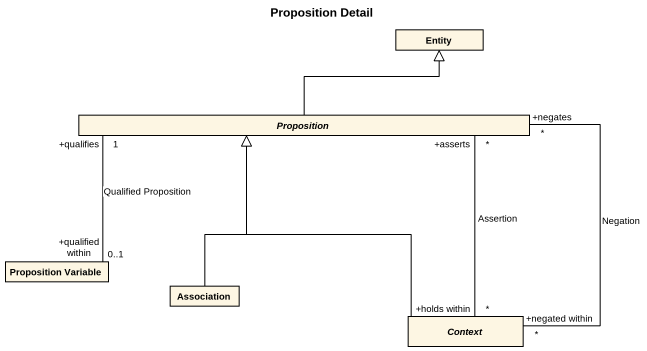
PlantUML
@startuml
title Proposition Detail
hide circle
hide empty members
class "Entity" as Entity_
abstract class Proposition
class "Proposition Variable" as Proposition_Variable
class Association
abstract class Context
Proposition -up-|> Entity_
Proposition_Variable "+qualified within\n0..1" -right- "+qualifies\n1" Proposition : Qualified Proposition
Association -up-|> Proposition
Context "+holds within\n*" -up- "+asserts\n*" Proposition : Assertion
Context "+negated within\n*" -up- "+negates\n*" Proposition : Negation
Context -up-|> Proposition
@enduml
